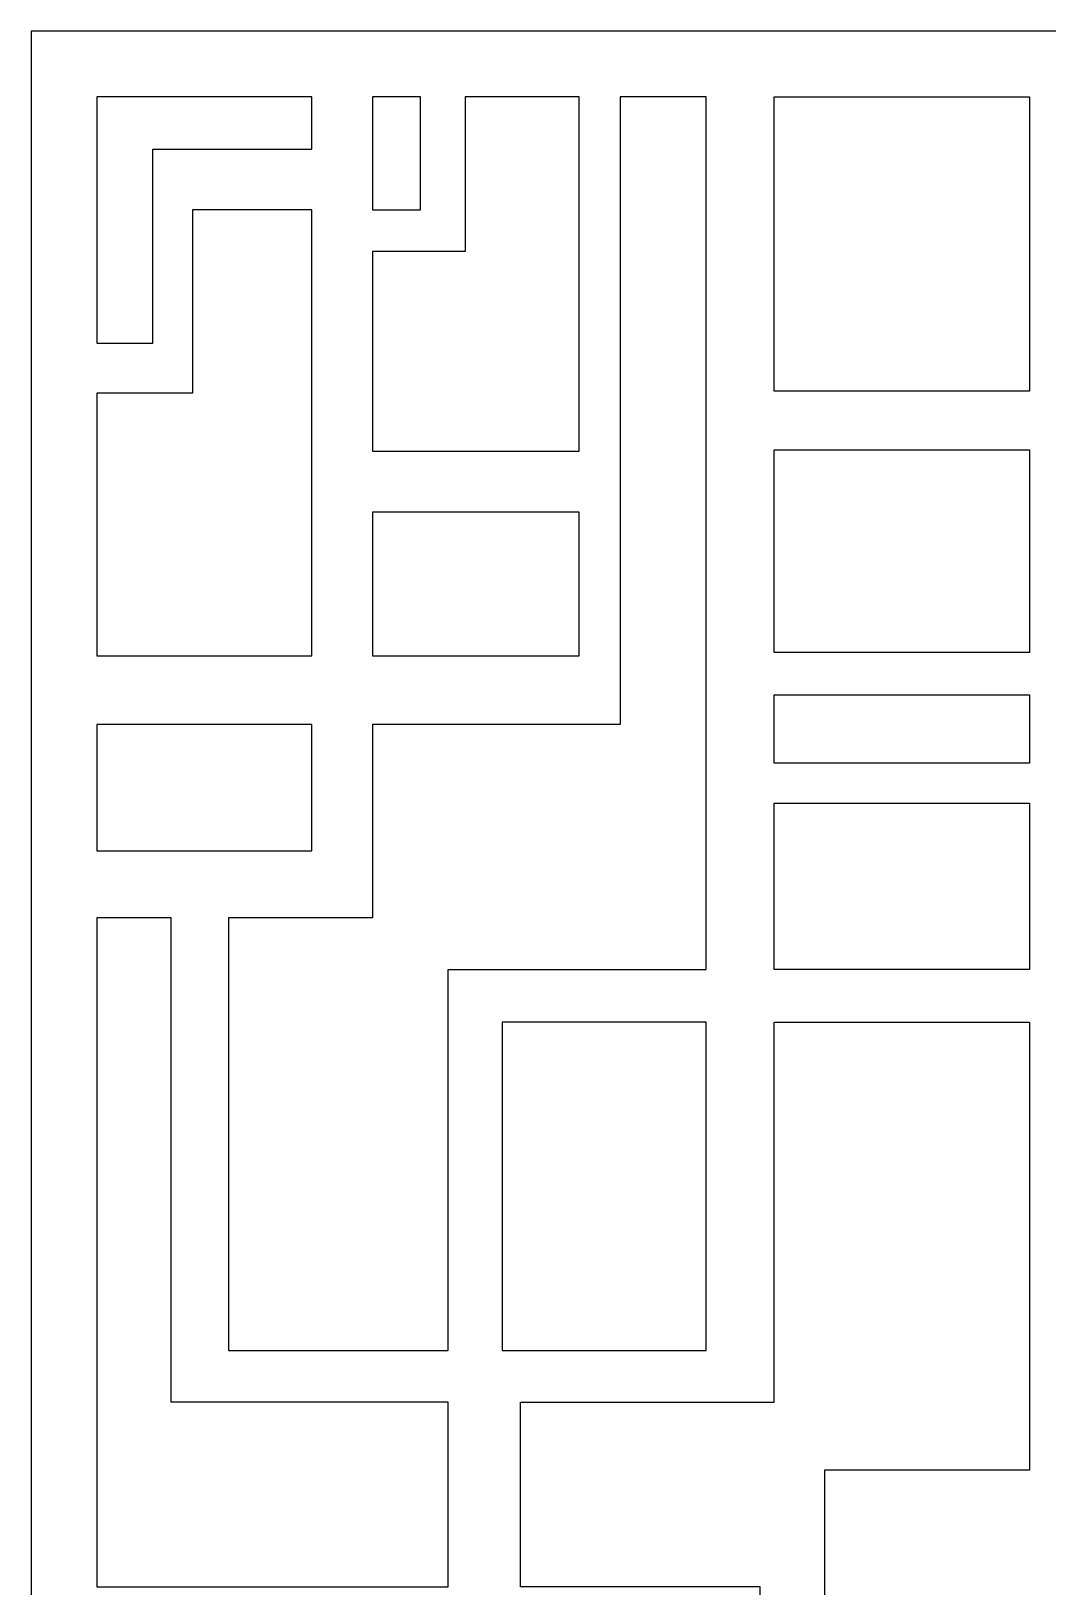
# Model space of a CAD drawing. Extents: x 2293 to 3694, y 3492 to 7149.
# Drawn here: x 2293 to 3066, y 5966 to 7149 of the extents above; entities that cross this region are included whole.
import ezdxf

# ---------------------------------------------------------------- set-up
doc = ezdxf.new("R2010")
doc.units = 0
doc.layers.add('LAYER_05', color=1, linetype='CONTINUOUS')

msp = doc.modelspace()

# ---------------------------------------------------------------- linework, layer by layer
at = {"layer": 'LAYER_05'}
for points in [[(2292.8, 3491.8), (3694.2, 3491.8), (3694.2, 7149.1), (2292.8, 7149.1)], [(2506.2, 7059.4), (2506.2, 7099.1), (2342.8, 7099.1), (2342.8, 6911.8), (2385.3, 6911.8), (2385.3, 7059.4)], [(2443, 6145.7), (2609.9, 6145.7), (2609.9, 6435.5), (2806, 6435.5), (2806, 7099.1), (2740.8, 7099.1), (2740.8, 6621.9), (2552.5, 6621.9), (2552.5, 6474.9), (2443, 6474.9)], [(2588.8, 7013.3), (2588.8, 7099.1), (2552.5, 7099.1), (2552.5, 7013.3)], [(2709.6, 6829.6), (2709.6, 7099.1), (2622.8, 7099.1), (2622.8, 6981.5), (2552.5, 6981.5), (2552.5, 6829.6)], [(3051.9, 7099.1), (3051.9, 6875.3), (2857.7, 6875.3), (2857.7, 7099.1)], [(2415.4, 6873.7), (2342.8, 6873.7), (2342.8, 6674.1), (2506.2, 6674.1), (2506.2, 7013.3), (2415.4, 7013.3)], [(2857.7, 6676.7), (2857.7, 6830.7), (3051.9, 6830.7), (3051.9, 6676.7)], [(2552.5, 6783.4), (2552.5, 6674.1), (2709.6, 6674.1), (2709.6, 6783.4)], [(3051.9, 6644.3), (3051.9, 6592.4), (2857.7, 6592.4), (2857.7, 6644.3)], [(2506.2, 6621.9), (2342.8, 6621.9), (2342.8, 6525.9), (2506.2, 6525.9)], [(3051.9, 6562), (3051.9, 6435.5), (2857.7, 6435.5), (2857.7, 6562)], [(2609.9, 5966.1), (2609.9, 6106.4), (2399.3, 6106.4), (2399.3, 6474.9), (2342.8, 6474.9), (2342.8, 5966.1)], [(2806, 6145.7), (2806, 6395.5), (2650.9, 6395.5), (2650.9, 6145.7)], [(2896.1, 5735.4), (3051.9, 5735.4), (3051.9, 5639.1), (2847.2, 5639.1), (2847.2, 5966.1), (2664.9, 5966.1), (2664.9, 6106.4), (2857.7, 6106.4), (2857.7, 6395.5), (3051.9, 6395.5), (3051.9, 6054.7), (2896.1, 6054.7)]]:
    msp.add_lwpolyline(points, close=True, dxfattribs=at)

doc.saveas('drawing.dxf')
